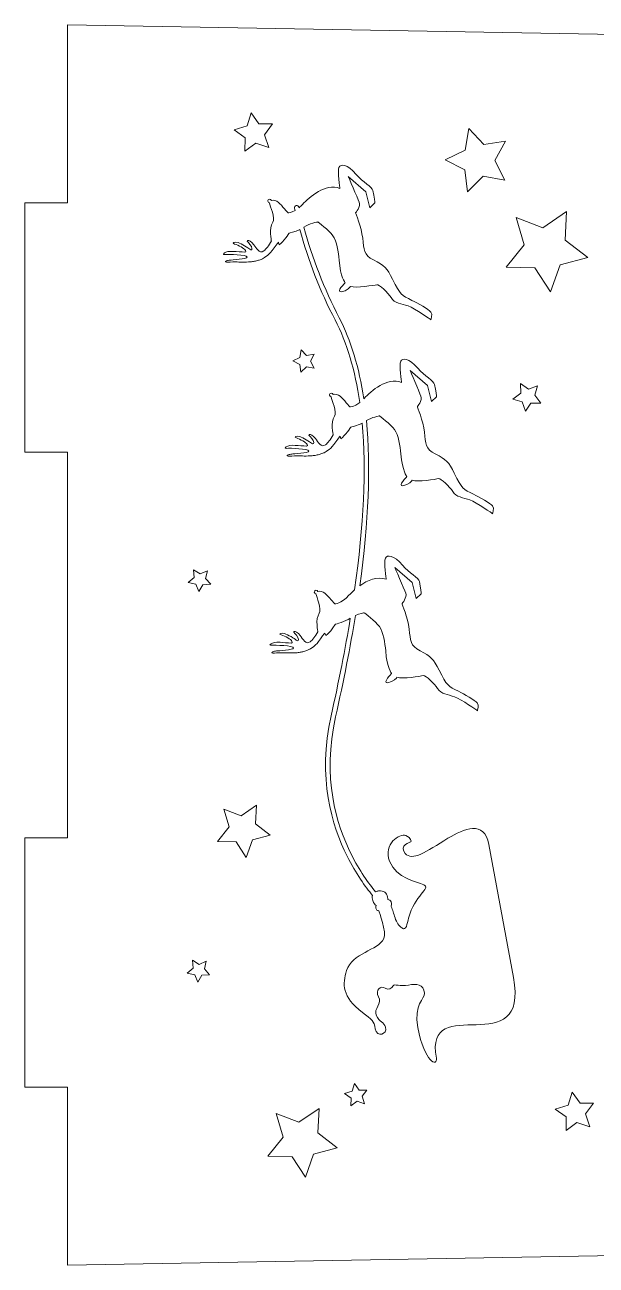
# Model space of a CAD drawing. Header units: centimetres. Extents: x -35.4 to 35.4, y -35.4 to 35.4.
# Drawn here: x 6.44 to 14.47, y -35.18 to -17.76 of the extents above; entities that cross this region are included whole.
import ezdxf

# ---------------------------------------------------------------- set-up
doc = ezdxf.new("R2010")
doc.units = ezdxf.units.CM
doc.header["$MEASUREMENT"] = 0
doc.layers.add('layer 1', color=7, linetype='Continuous')

msp = doc.modelspace()

# ---------------------------------------------------------------- linework, layer by layer
at = {"layer": 'layer 1', "color": 250, "lineweight": 9}
for points, knots in [([(25.92077, -32.67998), (25.92077, -32.67998), (26.52077, -32.67998), (26.52077, -32.67998), (26.52077, -32.67998), (26.52077, -32.67998), (26.52077, -33.27998), (26.52077, -33.27998), (26.52077, -33.27998), (26.52077, -33.27998), (26.82077, -33.27998), (26.82077, -33.27998), (26.82077, -33.27998), (26.90033, -33.27998), (26.97664, -33.24837), (27.0329, -33.19211), (27.0329, -33.19211), (27.08916, -33.13585), (27.12077, -33.05954), (27.12077, -32.97998), (27.12077, -32.97998), (27.12077, -32.97998), (27.12077, -28.87998), (27.12077, -28.87998), (27.12077, -28.87998), (27.12077, -28.71429), (26.98645, -28.57998), (26.82077, -28.57998), (26.82077, -28.57998), (26.82077, -28.57998), (26.52077, -28.57998), (26.52077, -28.57998), (26.52077, -28.57998), (26.52077, -28.57998), (26.52077, -29.17998), (26.52077, -29.17998), (26.52077, -29.17998), (26.52077, -29.17998), (25.92077, -29.17998), (25.92077, -29.17998), (25.92077, -29.17998), (25.92077, -29.17998), (25.92077, -23.76356), (25.92077, -23.76356), (25.92077, -23.76356), (25.92077, -23.76356), (26.59077, -23.76356), (26.59077, -23.76356), (26.59077, -23.76356), (26.59077, -23.76356), (26.59077, -24.36356), (26.59077, -24.36356), (26.59077, -24.36356), (26.59077, -24.36356), (26.82077, -24.36356), (26.82077, -24.36356), (26.82077, -24.36356), (26.90033, -24.36356), (26.97664, -24.33196), (27.0329, -24.2757), (27.0329, -24.2757), (27.08916, -24.21944), (27.12077, -24.14313), (27.12077, -24.06356), (27.12077, -24.06356), (27.12077, -24.06356), (27.12077, -19.96356), (27.12077, -19.96356), (27.12077, -19.96356), (27.12077, -19.79788), (26.98645, -19.66357), (26.82077, -19.66356), (26.82077, -19.66356), (26.82077, -19.66356), (26.59077, -19.66356), (26.59077, -19.66356), (26.59077, -19.66356), (26.59077, -19.66356), (26.59077, -20.26356), (26.59077, -20.26356), (26.59077, -20.26356), (26.59077, -20.26356), (25.92077, -20.26356), (25.92077, -20.26356), (25.92077, -20.26356), (25.92077, -20.26356), (25.92077, -18.09529), (25.92077, -18.09529), (25.92077, -18.09529), (25.92077, -18.09529), (7.04419, -17.76356), (7.04419, -17.76356), (7.04419, -17.76356), (7.04419, -17.76356), (7.04419, -20.26356), (7.04419, -20.26356), (7.04419, -20.26356), (7.04419, -20.26356), (6.44419, -20.26356), (6.44419, -20.26356), (6.44419, -20.26356), (6.44419, -20.26356), (6.44419, -23.76356), (6.44419, -23.76356), (6.44419, -23.76356), (6.44419, -23.76356), (7.04419, -23.76356), (7.04419, -23.76356), (7.04419, -23.76356), (7.04419, -23.76356), (7.04419, -29.17998), (7.04419, -29.17998), (7.04419, -29.17998), (7.04419, -29.17998), (6.44419, -29.17998), (6.44419, -29.17998), (6.44419, -29.17998), (6.44419, -29.17998), (6.44419, -32.67998), (6.44419, -32.67998), (6.44419, -32.67998), (6.44419, -32.67998), (7.04419, -32.67998), (7.04419, -32.67998), (7.04419, -32.67998), (7.04419, -32.67998), (7.04419, -35.17998), (7.04419, -35.17998), (7.04419, -35.17998), (7.04419, -35.17998), (25.92077, -34.84825), (25.92077, -34.84825), (25.92077, -34.84825), (25.92077, -34.84825), (25.92077, -32.67998), (25.92077, -32.67998)], [0, 0, 0, 0, 0.02857143, 0.02857143, 0.02857143, 0.02857143, 0.05714286, 0.05714286, 0.05714286, 0.05714286, 0.08571429, 0.08571429, 0.08571429, 0.08571429, 0.11428571, 0.11428571, 0.11428571, 0.11428571, 0.14285714, 0.14285714, 0.14285714, 0.14285714, 0.17142857, 0.17142857, 0.17142857, 0.17142857, 0.2, 0.2, 0.2, 0.2, 0.22857143, 0.22857143, 0.22857143, 0.22857143, 0.25714286, 0.25714286, 0.25714286, 0.25714286, 0.28571429, 0.28571429, 0.28571429, 0.28571429, 0.31428571, 0.31428571, 0.31428571, 0.31428571, 0.34285714, 0.34285714, 0.34285714, 0.34285714, 0.37142857, 0.37142857, 0.37142857, 0.37142857, 0.4, 0.4, 0.4, 0.4, 0.42857143, 0.42857143, 0.42857143, 0.42857143, 0.45714286, 0.45714286, 0.45714286, 0.45714286, 0.48571429, 0.48571429, 0.48571429, 0.48571429, 0.51428571, 0.51428571, 0.51428571, 0.51428571, 0.54285714, 0.54285714, 0.54285714, 0.54285714, 0.57142857, 0.57142857, 0.57142857, 0.57142857, 0.6, 0.6, 0.6, 0.6, 0.62857143, 0.62857143, 0.62857143, 0.62857143, 0.65714286, 0.65714286, 0.65714286, 0.65714286, 0.68571429, 0.68571429, 0.68571429, 0.68571429, 0.71428571, 0.71428571, 0.71428571, 0.71428571, 0.74285714, 0.74285714, 0.74285714, 0.74285714, 0.77142857, 0.77142857, 0.77142857, 0.77142857, 0.8, 0.8, 0.8, 0.8, 0.82857143, 0.82857143, 0.82857143, 0.82857143, 0.85714286, 0.85714286, 0.85714286, 0.85714286, 0.88571429, 0.88571429, 0.88571429, 0.88571429, 0.91428571, 0.91428571, 0.91428571, 0.91428571, 0.94285714, 0.94285714, 0.94285714, 0.94285714, 1, 1, 1, 1]), ([(9.92431, -19.15372), (9.92431, -19.15372), (9.80975, -19.30642), (9.80975, -19.30642), (9.80975, -19.30642), (9.80975, -19.30642), (9.87059, -19.48734), (9.87059, -19.48734), (9.87059, -19.48734), (9.87059, -19.48734), (9.69, -19.42556), (9.69, -19.42556), (9.69, -19.42556), (9.69, -19.42556), (9.53667, -19.53932), (9.53667, -19.53932), (9.53667, -19.53932), (9.53667, -19.53932), (9.53963, -19.34847), (9.53963, -19.34847), (9.53963, -19.34847), (9.53963, -19.34847), (9.38405, -19.23781), (9.38405, -19.23781), (9.38405, -19.23781), (9.38405, -19.23781), (9.56648, -19.18165), (9.56648, -19.18165), (9.56648, -19.18165), (9.56648, -19.18165), (9.62364, -18.99953), (9.62364, -18.99953), (9.62364, -18.99953), (9.62364, -18.99953), (9.73343, -19.15565), (9.73343, -19.15565), (9.73343, -19.15565), (9.73343, -19.15565), (9.92431, -19.15372), (9.92431, -19.15372)], [0, 0, 0, 0, 0.09090909, 0.09090909, 0.09090909, 0.09090909, 0.18181818, 0.18181818, 0.18181818, 0.18181818, 0.27272727, 0.27272727, 0.27272727, 0.27272727, 0.36363636, 0.36363636, 0.36363636, 0.36363636, 0.45454545, 0.45454545, 0.45454545, 0.45454545, 0.54545455, 0.54545455, 0.54545455, 0.54545455, 0.63636364, 0.63636364, 0.63636364, 0.63636364, 0.72727273, 0.72727273, 0.72727273, 0.72727273, 0.81818182, 0.81818182, 0.81818182, 0.81818182, 1, 1, 1, 1]), ([(13.19684, -19.3981), (13.19684, -19.3981), (13.04822, -19.66961), (13.04822, -19.66961), (13.04822, -19.66961), (13.04822, -19.66961), (13.18764, -19.94593), (13.18764, -19.94593), (13.18764, -19.94593), (13.18764, -19.94593), (12.88354, -19.88851), (12.88354, -19.88851), (12.88354, -19.88851), (12.88354, -19.88851), (12.66378, -20.10649), (12.66378, -20.10649), (12.66378, -20.10649), (12.66378, -20.10649), (12.62443, -19.79951), (12.62443, -19.79951), (12.62443, -19.79951), (12.62443, -19.79951), (12.3492, -19.65791), (12.3492, -19.65791), (12.3492, -19.65791), (12.3492, -19.65791), (12.629, -19.52559), (12.629, -19.52559), (12.629, -19.52559), (12.629, -19.52559), (12.67864, -19.22009), (12.67864, -19.22009), (12.67864, -19.22009), (12.67864, -19.22009), (12.89095, -19.44531), (12.89095, -19.44531), (12.89095, -19.44531), (12.89095, -19.44531), (13.19684, -19.3981), (13.19684, -19.3981)], [0, 0, 0, 0, 0.09090909, 0.09090909, 0.09090909, 0.09090909, 0.18181818, 0.18181818, 0.18181818, 0.18181818, 0.27272727, 0.27272727, 0.27272727, 0.27272727, 0.36363636, 0.36363636, 0.36363636, 0.36363636, 0.45454545, 0.45454545, 0.45454545, 0.45454545, 0.54545455, 0.54545455, 0.54545455, 0.54545455, 0.63636364, 0.63636364, 0.63636364, 0.63636364, 0.72727273, 0.72727273, 0.72727273, 0.72727273, 0.81818182, 0.81818182, 0.81818182, 0.81818182, 1, 1, 1, 1]), ([(10.2584, -23.56461), (10.2125, -23.54936), (10.25832, -23.53037), (10.30637, -23.54513), (10.30637, -23.54513), (10.35446, -23.55976), (10.44724, -23.61732), (10.47016, -23.63867), (10.47016, -23.63867), (10.49316, -23.65997), (10.51366, -23.64546), (10.49355, -23.60153), (10.49355, -23.60153), (10.47354, -23.55763), (10.41837, -23.52145), (10.43828, -23.51582), (10.43828, -23.51582), (10.4585, -23.50985), (10.49052, -23.52865), (10.52744, -23.57431), (10.52744, -23.57431), (10.56396, -23.61937), (10.60307, -23.70882), (10.66765, -23.66067), (10.66765, -23.66067), (10.70058, -23.63498), (10.73488, -23.59023), (10.77501, -23.52082), (10.77501, -23.52082), (10.77501, -23.52082), (10.73475, -23.34487), (10.79467, -23.2588), (10.79467, -23.2588), (10.83159, -23.20584), (10.75481, -23.03129), (10.7483, -22.98717), (10.7483, -22.98717), (10.7483, -22.98717), (10.7483, -22.98641), (10.7483, -22.98641), (10.7483, -22.98641), (10.73617, -22.98579), (10.72585, -22.97687), (10.72434, -22.96443), (10.72434, -22.96443), (10.7227, -22.95031), (10.73273, -22.93754), (10.74681, -22.9358), (10.74681, -22.9358), (10.75948, -22.93433), (10.77053, -22.94241), (10.77405, -22.9542), (10.77405, -22.9542), (10.8021, -22.94587), (10.84661, -22.95365), (10.8744, -22.98), (10.8744, -22.98), (10.91915, -23.0223), (11.01056, -23.12865), (11.01056, -23.12865), (11.01056, -23.12865), (11.01056, -23.12865), (11.0678, -23.12871), (11.14831, -23.06671), (11.14831, -23.06671), (11.08385, -22.61448), (10.96861, -22.22911), (10.80265, -21.90805), (10.80265, -21.90805), (10.59143, -21.49952), (10.42489, -21.07352), (10.30586, -20.63801), (10.30586, -20.63801), (10.2389, -20.66863), (10.15625, -20.69022), (10.15625, -20.69022), (10.15625, -20.69022), (10.15625, -20.69022), (10.07844, -20.80995), (10.01785, -20.85182), (10.01785, -20.85182), (10.01785, -20.85182), (10.00608, -20.81591), (10.00608, -20.81591), (10.00608, -20.81591), (10.00608, -20.81591), (9.95153, -20.88442), (9.91633, -20.93421), (9.91633, -20.93421), (9.86364, -21.00861), (9.78839, -21.04592), (9.77312, -21.05206), (9.77312, -21.05206), (9.75829, -21.05947), (9.74177, -21.06444), (9.72477, -21.07019), (9.72477, -21.07019), (9.7076, -21.0752), (9.68955, -21.07958), (9.67111, -21.08308), (9.67111, -21.08308), (9.65263, -21.08629), (9.63375, -21.08944), (9.61474, -21.09106), (9.61474, -21.09106), (9.53871, -21.09802), (9.46279, -21.0939), (9.40613, -21.09343), (9.40613, -21.09343), (9.34938, -21.09212), (9.29051, -21.09785), (9.29051, -21.09785), (9.29051, -21.09785), (9.27223, -21.10115), (9.24408, -21.08987), (9.27729, -21.07803), (9.27729, -21.07803), (9.29301, -21.07248), (9.30721, -21.06925), (9.32743, -21.06734), (9.32743, -21.06734), (9.34462, -21.06569), (9.56896, -21.05404), (9.56542, -21.02437), (9.56542, -21.02437), (9.56568, -20.9913), (9.3015, -20.98352), (9.25578, -20.9877), (9.25578, -20.9877), (9.2043, -20.99255), (9.25126, -20.93543), (9.37642, -20.94546), (9.37642, -20.94546), (9.42618, -20.94947), (9.48238, -20.95295), (9.53603, -20.95571), (9.53603, -20.95571), (9.54735, -20.9543), (9.55187, -20.94853), (9.5435, -20.93185), (9.5435, -20.93185), (9.52879, -20.9021), (9.44908, -20.86062), (9.3916, -20.84138), (9.3916, -20.84138), (9.3457, -20.82606), (9.3915, -20.80707), (9.43955, -20.82184), (9.43955, -20.82184), (9.48768, -20.83653), (9.58046, -20.89404), (9.60338, -20.91538), (9.60338, -20.91538), (9.62634, -20.93668), (9.64686, -20.92224), (9.62675, -20.8783), (9.62675, -20.8783), (9.60669, -20.8343), (9.55159, -20.79825), (9.57152, -20.79254), (9.57152, -20.79254), (9.59171, -20.78658), (9.6237, -20.80545), (9.66062, -20.85106), (9.66062, -20.85106), (9.69718, -20.89618), (9.73629, -20.98555), (9.80081, -20.93736), (9.80081, -20.93736), (9.83378, -20.91176), (9.86808, -20.86702), (9.90825, -20.79757), (9.90825, -20.79757), (9.90825, -20.79757), (9.86789, -20.6216), (9.92789, -20.53553), (9.92789, -20.53553), (9.96479, -20.48253), (9.88803, -20.30806), (9.88148, -20.2639), (9.88148, -20.2639), (9.88144, -20.26359), (9.88154, -20.26347), (9.88152, -20.26326), (9.88152, -20.26326), (9.86935, -20.26249), (9.85903, -20.25358), (9.85752, -20.24106), (9.85752, -20.24106), (9.85586, -20.22702), (9.86595, -20.21427), (9.88003, -20.21258), (9.88003, -20.21258), (9.89271, -20.21106), (9.90374, -20.21921), (9.90726, -20.23095), (9.90726, -20.23095), (9.9353, -20.22254), (9.97979, -20.23034), (10.00762, -20.25669), (10.00762, -20.25669), (10.05235, -20.29908), (10.14372, -20.40534), (10.14372, -20.40534), (10.14372, -20.40534), (10.14372, -20.40534), (10.18172, -20.40538), (10.23935, -20.3719), (10.23935, -20.3719), (10.23689, -20.36108), (10.23446, -20.35028), (10.23206, -20.33951), (10.23206, -20.33951), (10.22818, -20.32228), (10.23917, -20.30493), (10.25654, -20.30116), (10.25654, -20.30116), (10.27389, -20.29731), (10.29108, -20.30824), (10.29493, -20.32556), (10.29493, -20.32556), (10.29536, -20.32756), (10.29581, -20.32955), (10.29626, -20.33155), (10.29626, -20.33155), (10.31165, -20.31864), (10.32777, -20.30349), (10.34441, -20.28571), (10.34441, -20.28571), (10.4409, -20.18237), (10.66682, -19.98434), (10.86836, -20.06039), (10.86836, -20.06039), (10.86836, -20.06039), (10.83335, -19.81572), (10.85678, -19.76481), (10.85678, -19.76481), (10.88017, -19.71379), (10.97162, -19.71572), (11.09766, -19.86353), (11.09766, -19.86353), (11.1922, -19.97427), (11.32245, -20.03939), (11.33401, -20.0912), (11.33401, -20.0912), (11.3535, -20.17826), (11.36064, -20.26359), (11.36064, -20.26359), (11.36064, -20.26359), (11.36064, -20.26359), (11.28965, -20.33122), (11.28965, -20.33122), (11.28965, -20.33122), (11.28965, -20.33122), (11.23345, -20.10663), (11.23345, -20.10663), (11.23345, -20.10663), (11.23345, -20.10663), (10.98783, -19.89269), (10.98783, -19.89269), (10.98783, -19.89269), (10.98783, -19.89269), (11.11667, -20.19299), (11.14116, -20.25399), (11.14116, -20.25399), (11.16572, -20.31508), (11.09058, -20.40254), (11.09058, -20.40254), (11.09058, -20.40254), (11.09058, -20.40254), (11.17055, -20.59838), (11.18983, -20.759), (11.18983, -20.759), (11.209, -20.91937), (11.20434, -20.99611), (11.34265, -21.06562), (11.34265, -21.06562), (11.49605, -21.1424), (11.53214, -21.17995), (11.60999, -21.33624), (11.60999, -21.33624), (11.71857, -21.55413), (11.73475, -21.56283), (11.88115, -21.63233), (11.88115, -21.63233), (11.95854, -21.66896), (12.11839, -21.76407), (12.14679, -21.79614), (12.14679, -21.79614), (12.17511, -21.8282), (12.1479, -21.90564), (12.1479, -21.90564), (12.1479, -21.90564), (12.1479, -21.90564), (11.9246, -21.74528), (11.82903, -21.71093), (11.82903, -21.71093), (11.73338, -21.67663), (11.63866, -21.67495), (11.58819, -21.59418), (11.58819, -21.59418), (11.54634, -21.52722), (11.42131, -21.40518), (11.38791, -21.41285), (11.38791, -21.41285), (11.35454, -21.42047), (11.09516, -21.46415), (11.01857, -21.43608), (11.01857, -21.43608), (11.01857, -21.43608), (10.97091, -21.50396), (10.88856, -21.51224), (10.88856, -21.51224), (10.80623, -21.52051), (10.94338, -21.38392), (10.94338, -21.38392), (10.94338, -21.38392), (10.94338, -21.38392), (10.87739, -21.30646), (10.8601, -21.06605), (10.8601, -21.06605), (10.85209, -20.95686), (10.82385, -20.80054), (10.77138, -20.72492), (10.77138, -20.72492), (10.71892, -20.64917), (10.55866, -20.53136), (10.55866, -20.53136), (10.55866, -20.53136), (10.55866, -20.53136), (10.4402, -20.55364), (10.36369, -20.60529), (10.36369, -20.60529), (10.48182, -21.04191), (10.64815, -21.46905), (10.85983, -21.8785), (10.85983, -21.8785), (11.02366, -22.19545), (11.13889, -22.57361), (11.20544, -23.01508), (11.20544, -23.01508), (11.20738, -23.01311), (11.20929, -23.01105), (11.21123, -23.009), (11.21123, -23.009), (11.3077, -22.90562), (11.53362, -22.70759), (11.73514, -22.78369), (11.73514, -22.78369), (11.73514, -22.78369), (11.70013, -22.53891), (11.7236, -22.48802), (11.7236, -22.48802), (11.74695, -22.437), (11.83846, -22.439), (11.96446, -22.58671), (11.96446, -22.58671), (12.059, -22.69754), (12.18925, -22.76264), (12.20084, -22.81445), (12.20084, -22.81445), (12.22026, -22.9015), (12.22746, -22.98682), (12.22746, -22.98682), (12.22746, -22.98682), (12.22746, -22.98682), (12.15647, -23.05447), (12.15647, -23.05447), (12.15647, -23.05447), (12.15647, -23.05447), (12.10026, -22.82994), (12.10026, -22.82994), (12.10026, -22.82994), (12.10026, -22.82994), (11.85463, -22.61601), (11.85463, -22.61601), (11.85463, -22.61601), (11.85463, -22.61601), (11.98341, -22.91624), (12.00799, -22.9773), (12.00799, -22.9773), (12.03252, -23.03834), (11.95742, -23.12581), (11.95742, -23.12581), (11.95742, -23.12581), (11.95742, -23.12581), (12.03731, -23.3216), (12.05663, -23.48214), (12.05663, -23.48214), (12.0758, -23.64258), (12.07112, -23.71942), (12.20947, -23.78893), (12.20947, -23.78893), (12.36283, -23.86563), (12.39892, -23.90326), (12.47679, -24.05946), (12.47679, -24.05946), (12.58533, -24.27746), (12.60155, -24.28618), (12.74791, -24.35553), (12.74791, -24.35553), (12.82531, -24.39226), (12.98519, -24.48722), (13.01359, -24.5193), (13.01359, -24.5193), (13.04191, -24.55151), (13.01464, -24.62889), (13.01464, -24.62889), (13.01464, -24.62889), (13.01464, -24.62889), (12.79138, -24.46843), (12.69583, -24.43415), (12.69583, -24.43415), (12.60016, -24.39996), (12.50544, -24.3982), (12.45501, -24.31747), (12.45501, -24.31747), (12.41315, -24.25049), (12.28809, -24.12843), (12.25468, -24.1361), (12.25468, -24.1361), (12.22138, -24.14375), (11.96198, -24.18748), (11.88541, -24.15947), (11.88541, -24.15947), (11.88541, -24.15947), (11.83775, -24.22718), (11.75536, -24.23543), (11.75536, -24.23543), (11.67308, -24.24376), (11.81016, -24.10712), (11.81016, -24.10712), (11.81016, -24.10712), (11.81016, -24.10712), (11.74421, -24.02975), (11.7269, -23.7892), (11.7269, -23.7892), (11.71889, -23.68009), (11.69067, -23.5238), (11.63815, -23.44821), (11.63815, -23.44821), (11.58578, -23.37239), (11.42545, -23.25467), (11.42545, -23.25467), (11.42545, -23.25467), (11.42545, -23.25467), (11.31899, -23.2747), (11.24277, -23.32076), (11.24277, -23.32076), (11.30455, -23.96932), (11.27367, -24.73986), (11.15007, -25.63901), (11.15007, -25.63901), (11.25783, -25.56176), (11.39424, -25.50115), (11.52099, -25.54899), (11.52099, -25.54899), (11.52099, -25.54899), (11.48602, -25.30431), (11.50943, -25.25334), (11.50943, -25.25334), (11.53284, -25.20238), (11.62425, -25.20434), (11.75031, -25.35213), (11.75031, -25.35213), (11.84485, -25.46286), (11.9751, -25.52802), (11.9867, -25.57979), (11.9867, -25.57979), (12.00616, -25.66678), (12.01329, -25.75216), (12.01329, -25.75216), (12.01329, -25.75216), (12.01329, -25.75216), (11.94232, -25.81983), (11.94232, -25.81983), (11.94232, -25.81983), (11.94232, -25.81983), (11.88608, -25.59524), (11.88608, -25.59524), (11.88608, -25.59524), (11.88608, -25.59524), (11.64054, -25.38132), (11.64054, -25.38132), (11.64054, -25.38132), (11.64054, -25.38132), (11.7693, -25.68152), (11.79385, -25.74256), (11.79385, -25.74256), (11.81839, -25.80375), (11.74323, -25.89117), (11.74323, -25.89117), (11.74323, -25.89117), (11.74323, -25.89117), (11.8232, -26.08703), (11.84248, -26.2476), (11.84248, -26.2476), (11.86165, -26.40798), (11.85698, -26.48476), (11.99532, -26.55429), (11.99532, -26.55429), (12.14869, -26.63105), (12.18477, -26.66858), (12.26264, -26.82486), (12.26264, -26.82486), (12.37118, -27.0428), (12.38736, -27.05146), (12.53376, -27.12087), (12.53376, -27.12087), (12.61117, -27.15758), (12.77104, -27.25264), (12.79942, -27.28473), (12.79942, -27.28473), (12.8278, -27.31681), (12.80054, -27.39431), (12.80054, -27.39431), (12.80054, -27.39431), (12.80054, -27.39431), (12.57728, -27.23391), (12.48162, -27.19947), (12.48162, -27.19947), (12.38601, -27.16522), (12.2913, -27.16358), (12.24086, -27.08277), (12.24086, -27.08277), (12.19897, -27.01581), (12.07392, -26.89385), (12.04054, -26.90144), (12.04054, -26.90144), (12.00723, -26.90909), (11.74781, -26.9528), (11.67123, -26.92473), (11.67123, -26.92473), (11.67123, -26.92473), (11.62359, -26.99252), (11.54123, -27.00081), (11.54123, -27.00081), (11.45892, -27.0091), (11.59607, -26.87253), (11.59607, -26.87253), (11.59607, -26.87253), (11.59607, -26.87253), (11.53003, -26.79511), (11.51276, -26.55474), (11.51276, -26.55474), (11.50476, -26.44549), (11.47654, -26.28919), (11.42403, -26.21355), (11.42403, -26.21355), (11.37158, -26.13773), (11.21131, -26.01999), (11.21131, -26.01999), (11.21131, -26.01999), (11.21131, -26.01999), (11.15019, -26.03147), (11.08741, -26.05707), (11.08741, -26.05707), (11.0155, -26.50197), (10.92269, -26.97599), (10.80906, -27.47989), (10.80906, -27.47989), (10.61774, -28.32821), (10.82216, -28.99614), (11.02741, -29.40712), (11.02741, -29.40712), (11.14411, -29.64083), (11.27389, -29.81981), (11.37122, -29.93749), (11.37122, -29.93749), (11.38433, -29.93017), (11.39913, -29.92573), (11.41431, -29.9245), (11.41431, -29.9245), (11.48876, -29.91834), (11.52652, -29.95245), (11.53838, -30.01051), (11.53838, -30.01051), (11.54113, -30.02395), (11.5424, -30.0357), (11.54264, -30.04628), (11.54264, -30.04628), (11.56231, -30.04626), (11.57753, -30.05303), (11.5895, -30.07921), (11.5895, -30.07921), (11.60565, -30.11449), (11.5834, -30.13206), (11.58942, -30.14221), (11.58942, -30.14221), (11.61117, -30.19288), (11.62454, -30.24193), (11.64402, -30.30247), (11.64402, -30.30247), (11.66595, -30.37077), (11.70056, -30.41587), (11.73969, -30.44471), (11.73969, -30.44471), (11.80482, -30.49282), (11.81258, -30.38688), (11.83427, -30.30553), (11.83427, -30.30553), (11.91837, -29.99027), (12.15346, -29.8876), (12.04856, -29.83728), (12.04856, -29.83728), (11.94463, -29.78746), (11.66712, -29.7551), (11.56847, -29.50811), (11.56847, -29.50811), (11.46979, -29.26119), (11.71222, -29.11573), (11.79637, -29.14788), (11.79637, -29.14788), (11.88062, -29.18009), (11.86783, -29.23406), (11.86783, -29.23406), (11.86783, -29.23406), (11.86783, -29.23406), (11.68853, -29.28687), (11.78743, -29.39877), (11.78743, -29.39877), (11.88621, -29.51058), (12.07578, -29.37918), (12.38765, -29.18613), (12.38765, -29.18613), (12.61205, -29.04737), (12.89695, -28.93129), (12.96024, -29.27112), (12.96024, -29.27112), (12.96024, -29.27112), (13.30778, -31.13812), (13.30778, -31.13812), (13.30778, -31.13812), (13.53437, -32.35463), (12.0467, -31.31654), (12.22453, -32.2712), (12.22453, -32.2712), (12.24878, -32.40136), (12.05636, -32.33527), (11.96499, -31.84481), (11.96499, -31.84481), (11.90346, -31.5143), (12.06209, -31.44463), (12.05687, -31.36077), (12.05687, -31.36077), (12.04865, -31.22861), (11.94449, -31.2262), (11.83372, -31.24684), (11.83372, -31.24684), (11.71507, -31.26897), (11.63329, -31.2255), (11.61889, -31.2582), (11.61889, -31.2582), (11.60327, -31.29377), (11.54839, -31.32072), (11.5064, -31.29145), (11.5064, -31.29145), (11.43852, -31.24406), (11.36045, -31.3189), (11.41392, -31.4108), (11.41392, -31.4108), (11.46752, -31.50286), (11.33872, -31.58122), (11.38108, -31.67102), (11.38108, -31.67102), (11.42849, -31.77166), (11.48917, -31.76032), (11.51237, -31.83994), (11.51237, -31.83994), (11.53871, -31.93848), (11.38791, -31.98839), (11.36403, -31.86006), (11.36403, -31.86006), (11.35423, -31.7491), (11.3192, -31.73243), (11.18604, -31.63066), (11.18604, -31.63066), (10.89257, -31.40624), (10.90741, -31.23479), (10.9638, -31.04231), (10.9638, -31.04231), (11.0342, -30.80225), (11.40821, -30.75612), (11.48817, -30.59475), (11.48817, -30.59475), (11.53175, -30.5069), (11.41617, -30.20665), (11.41573, -30.20626), (11.41573, -30.20626), (11.40412, -30.19575), (11.39598, -30.20825), (11.37942, -30.17788), (11.37942, -30.17788), (11.37109, -30.1626), (11.37287, -30.14469), (11.38042, -30.1303), (11.38042, -30.1303), (11.36203, -30.11968), (11.3467, -30.09858), (11.33246, -30.06071), (11.33246, -30.06071), (11.32196, -30.03271), (11.32182, -30.00807), (11.32861, -29.98771), (11.32861, -29.98771), (11.22836, -29.86777), (11.09287, -29.68235), (10.9698, -29.43591), (10.9698, -29.43591), (10.7599, -29.01558), (10.55074, -28.33255), (10.74623, -27.46573), (10.74623, -27.46573), (10.85563, -26.98074), (10.94563, -26.5237), (11.01631, -26.09392), (11.01631, -26.09392), (11.0146, -26.09503), (11.01298, -26.09617), (11.01138, -26.09734), (11.01138, -26.09734), (10.94774, -26.14256), (10.80892, -26.17885), (10.80892, -26.17885), (10.80892, -26.17885), (10.80892, -26.17885), (10.73109, -26.29854), (10.67052, -26.34049), (10.67052, -26.34049), (10.67052, -26.34049), (10.65873, -26.30453), (10.65873, -26.30453), (10.65873, -26.30453), (10.65873, -26.30453), (10.60418, -26.37305), (10.569, -26.42277), (10.569, -26.42277), (10.51628, -26.49722), (10.44104, -26.53448), (10.42579, -26.54067), (10.42579, -26.54067), (10.41098, -26.54811), (10.39442, -26.55309), (10.3774, -26.55875), (10.3774, -26.55875), (10.36023, -26.56375), (10.3422, -26.56827), (10.32374, -26.57165), (10.32374, -26.57165), (10.30528, -26.57496), (10.2864, -26.57801), (10.2674, -26.57965), (10.2674, -26.57965), (10.19138, -26.58661), (10.11544, -26.58249), (10.05882, -26.58208), (10.05882, -26.58208), (10.00207, -26.58071), (9.9432, -26.58644), (9.9432, -26.58644), (9.9432, -26.58644), (9.92488, -26.5898), (9.89671, -26.5785), (9.92996, -26.56665), (9.92996, -26.56665), (9.94569, -26.56111), (9.95986, -26.55788), (9.98014, -26.55597), (9.98014, -26.55597), (9.99732, -26.55438), (10.22159, -26.54263), (10.21809, -26.51298), (10.21809, -26.51298), (10.21831, -26.47991), (9.95417, -26.47217), (9.90845, -26.47631), (9.90845, -26.47631), (9.85694, -26.48112), (9.90391, -26.42404), (10.0291, -26.43403), (10.0291, -26.43403), (10.07887, -26.43804), (10.13505, -26.4415), (10.18872, -26.4443), (10.18872, -26.4443), (10.20002, -26.44291), (10.20454, -26.43722), (10.19619, -26.42046), (10.19619, -26.42046), (10.18146, -26.39071), (10.10177, -26.34923), (10.04427, -26.32999), (10.04427, -26.32999), (9.99837, -26.31468), (10.04417, -26.29567), (10.09222, -26.31049), (10.09222, -26.31049), (10.14033, -26.32512), (10.23311, -26.38264), (10.25605, -26.40405), (10.25605, -26.40405), (10.27901, -26.42525), (10.29953, -26.41093), (10.27942, -26.36689), (10.27942, -26.36689), (10.25936, -26.32293), (10.20425, -26.28687), (10.22419, -26.28117), (10.22419, -26.28117), (10.24438, -26.27525), (10.27639, -26.29404), (10.3133, -26.33967), (10.3133, -26.33967), (10.34983, -26.38477), (10.38896, -26.47412), (10.45352, -26.42595), (10.45352, -26.42595), (10.48643, -26.40037), (10.52072, -26.35563), (10.56089, -26.2862), (10.56089, -26.2862), (10.56089, -26.2862), (10.52054, -26.11017), (10.58054, -26.02414), (10.58054, -26.02414), (10.61744, -25.97114), (10.54072, -25.79667), (10.53413, -25.75257), (10.53413, -25.75257), (10.53411, -25.75228), (10.53419, -25.75206), (10.53417, -25.75193), (10.53417, -25.75193), (10.52203, -25.75103), (10.51166, -25.74215), (10.51019, -25.72971), (10.51019, -25.72971), (10.50853, -25.71567), (10.51858, -25.70282), (10.53264, -25.70118), (10.53264, -25.70118), (10.54536, -25.69963), (10.55639, -25.70779), (10.55989, -25.71948), (10.55989, -25.71948), (10.58795, -25.71115), (10.63242, -25.71897), (10.66027, -25.74532), (10.66027, -25.74532), (10.70502, -25.7876), (10.79637, -25.89399), (10.79637, -25.89399), (10.79637, -25.89399), (10.79637, -25.89399), (10.88516, -25.89403), (10.99708, -25.7743), (10.99708, -25.7743), (11.01812, -25.75175), (11.04535, -25.7247), (11.07715, -25.69697), (11.07715, -25.69697), (11.20603, -24.78766), (11.24092, -24.00994), (11.18189, -23.35698), (11.18189, -23.35698), (11.11356, -23.38991), (11.02309, -23.41353), (11.02309, -23.41353), (11.02309, -23.41353), (11.02309, -23.41353), (10.94526, -23.53316), (10.88465, -23.57511), (10.88465, -23.57511), (10.88465, -23.57511), (10.87288, -23.53921), (10.87288, -23.53921), (10.87288, -23.53921), (10.87288, -23.53921), (10.81833, -23.60767), (10.78313, -23.65743), (10.78313, -23.65743), (10.73044, -23.73188), (10.65521, -23.76918), (10.63991, -23.7753), (10.63991, -23.7753), (10.62509, -23.78271), (10.60855, -23.78775), (10.59157, -23.79339), (10.59157, -23.79339), (10.57438, -23.79849), (10.55635, -23.80281), (10.53789, -23.80631), (10.53789, -23.80631), (10.5194, -23.80964), (10.50057, -23.81275), (10.48154, -23.81435), (10.48154, -23.81435), (10.40553, -23.82129), (10.32961, -23.81717), (10.27297, -23.8167), (10.27297, -23.8167), (10.21622, -23.81541), (10.15739, -23.82104), (10.15735, -23.82106), (10.15735, -23.82106), (10.13904, -23.82454), (10.11086, -23.81306), (10.14411, -23.80133), (10.14411, -23.80133), (10.15983, -23.79573), (10.17403, -23.79253), (10.19425, -23.79067), (10.19425, -23.79067), (10.21144, -23.78899), (10.43576, -23.77729), (10.43226, -23.74764), (10.43226, -23.74764), (10.43246, -23.71453), (10.16832, -23.70677), (10.12258, -23.71103), (10.12258, -23.71103), (10.07108, -23.71584), (10.11804, -23.65864), (10.2432, -23.66869), (10.2432, -23.66869), (10.293, -23.67272), (10.34918, -23.67612), (10.40287, -23.67896), (10.40287, -23.67896), (10.41411, -23.67747), (10.41865, -23.67176), (10.41032, -23.65506), (10.41032, -23.65506), (10.39565, -23.62537), (10.3159, -23.58389), (10.2584, -23.56461)], [0, 0, 0, 0, 0.00425532, 0.00425532, 0.00425532, 0.00425532, 0.00851064, 0.00851064, 0.00851064, 0.00851064, 0.01276596, 0.01276596, 0.01276596, 0.01276596, 0.01702128, 0.01702128, 0.01702128, 0.01702128, 0.0212766, 0.0212766, 0.0212766, 0.0212766, 0.02553191, 0.02553191, 0.02553191, 0.02553191, 0.02978723, 0.02978723, 0.02978723, 0.02978723, 0.03404255, 0.03404255, 0.03404255, 0.03404255, 0.03829787, 0.03829787, 0.03829787, 0.03829787, 0.04255319, 0.04255319, 0.04255319, 0.04255319, 0.04680851, 0.04680851, 0.04680851, 0.04680851, 0.05106383, 0.05106383, 0.05106383, 0.05106383, 0.05531915, 0.05531915, 0.05531915, 0.05531915, 0.05957447, 0.05957447, 0.05957447, 0.05957447, 0.06382979, 0.06382979, 0.06382979, 0.06382979, 0.06808511, 0.06808511, 0.06808511, 0.06808511, 0.07234043, 0.07234043, 0.07234043, 0.07234043, 0.07659574, 0.07659574, 0.07659574, 0.07659574, 0.08085106, 0.08085106, 0.08085106, 0.08085106, 0.08510638, 0.08510638, 0.08510638, 0.08510638, 0.0893617, 0.0893617, 0.0893617, 0.0893617, 0.09361702, 0.09361702, 0.09361702, 0.09361702, 0.09787234, 0.09787234, 0.09787234, 0.09787234, 0.10212766, 0.10212766, 0.10212766, 0.10212766, 0.10638298, 0.10638298, 0.10638298, 0.10638298, 0.1106383, 0.1106383, 0.1106383, 0.1106383, 0.11489362, 0.11489362, 0.11489362, 0.11489362, 0.11914894, 0.11914894, 0.11914894, 0.11914894, 0.12340426, 0.12340426, 0.12340426, 0.12340426, 0.12765957, 0.12765957, 0.12765957, 0.12765957, 0.13191489, 0.13191489, 0.13191489, 0.13191489, 0.13617021, 0.13617021, 0.13617021, 0.13617021, 0.14042553, 0.14042553, 0.14042553, 0.14042553, 0.14468085, 0.14468085, 0.14468085, 0.14468085, 0.14893617, 0.14893617, 0.14893617, 0.14893617, 0.15319149, 0.15319149, 0.15319149, 0.15319149, 0.15744681, 0.15744681, 0.15744681, 0.15744681, 0.16170213, 0.16170213, 0.16170213, 0.16170213, 0.16595745, 0.16595745, 0.16595745, 0.16595745, 0.17021277, 0.17021277, 0.17021277, 0.17021277, 0.17446809, 0.17446809, 0.17446809, 0.17446809, 0.1787234, 0.1787234, 0.1787234, 0.1787234, 0.18297872, 0.18297872, 0.18297872, 0.18297872, 0.18723404, 0.18723404, 0.18723404, 0.18723404, 0.19148936, 0.19148936, 0.19148936, 0.19148936, 0.19574468, 0.19574468, 0.19574468, 0.19574468, 0.2, 0.2, 0.2, 0.2, 0.20425532, 0.20425532, 0.20425532, 0.20425532, 0.20851064, 0.20851064, 0.20851064, 0.20851064, 0.21276596, 0.21276596, 0.21276596, 0.21276596, 0.21702128, 0.21702128, 0.21702128, 0.21702128, 0.2212766, 0.2212766, 0.2212766, 0.2212766, 0.22553191, 0.22553191, 0.22553191, 0.22553191, 0.22978723, 0.22978723, 0.22978723, 0.22978723, 0.23404255, 0.23404255, 0.23404255, 0.23404255, 0.23829787, 0.23829787, 0.23829787, 0.23829787, 0.24255319, 0.24255319, 0.24255319, 0.24255319, 0.24680851, 0.24680851, 0.24680851, 0.24680851, 0.25106383, 0.25106383, 0.25106383, 0.25106383, 0.25531915, 0.25531915, 0.25531915, 0.25531915, 0.25957447, 0.25957447, 0.25957447, 0.25957447, 0.26382979, 0.26382979, 0.26382979, 0.26382979, 0.26808511, 0.26808511, 0.26808511, 0.26808511, 0.27234043, 0.27234043, 0.27234043, 0.27234043, 0.27659574, 0.27659574, 0.27659574, 0.27659574, 0.28085106, 0.28085106, 0.28085106, 0.28085106, 0.28510638, 0.28510638, 0.28510638, 0.28510638, 0.2893617, 0.2893617, 0.2893617, 0.2893617, 0.29361702, 0.29361702, 0.29361702, 0.29361702, 0.29787234, 0.29787234, 0.29787234, 0.29787234, 0.30212766, 0.30212766, 0.30212766, 0.30212766, 0.30638298, 0.30638298, 0.30638298, 0.30638298, 0.3106383, 0.3106383, 0.3106383, 0.3106383, 0.31489362, 0.31489362, 0.31489362, 0.31489362, 0.31914894, 0.31914894, 0.31914894, 0.31914894, 0.32340426, 0.32340426, 0.32340426, 0.32340426, 0.32765957, 0.32765957, 0.32765957, 0.32765957, 0.33191489, 0.33191489, 0.33191489, 0.33191489, 0.33617021, 0.33617021, 0.33617021, 0.33617021, 0.34042553, 0.34042553, 0.34042553, 0.34042553, 0.34468085, 0.34468085, 0.34468085, 0.34468085, 0.34893617, 0.34893617, 0.34893617, 0.34893617, 0.35319149, 0.35319149, 0.35319149, 0.35319149, 0.35744681, 0.35744681, 0.35744681, 0.35744681, 0.36170213, 0.36170213, 0.36170213, 0.36170213, 0.36595745, 0.36595745, 0.36595745, 0.36595745, 0.37021277, 0.37021277, 0.37021277, 0.37021277, 0.37446809, 0.37446809, 0.37446809, 0.37446809, 0.3787234, 0.3787234, 0.3787234, 0.3787234, 0.38297872, 0.38297872, 0.38297872, 0.38297872, 0.38723404, 0.38723404, 0.38723404, 0.38723404, 0.39148936, 0.39148936, 0.39148936, 0.39148936, 0.39574468, 0.39574468, 0.39574468, 0.39574468, 0.4, 0.4, 0.4, 0.4, 0.40425532, 0.40425532, 0.40425532, 0.40425532, 0.40851064, 0.40851064, 0.40851064, 0.40851064, 0.41276596, 0.41276596, 0.41276596, 0.41276596, 0.41702128, 0.41702128, 0.41702128, 0.41702128, 0.4212766, 0.4212766, 0.4212766, 0.4212766, 0.42553191, 0.42553191, 0.42553191, 0.42553191, 0.42978723, 0.42978723, 0.42978723, 0.42978723, 0.43404255, 0.43404255, 0.43404255, 0.43404255, 0.43829787, 0.43829787, 0.43829787, 0.43829787, 0.44255319, 0.44255319, 0.44255319, 0.44255319, 0.44680851, 0.44680851, 0.44680851, 0.44680851, 0.45106383, 0.45106383, 0.45106383, 0.45106383, 0.45531915, 0.45531915, 0.45531915, 0.45531915, 0.45957447, 0.45957447, 0.45957447, 0.45957447, 0.46382979, 0.46382979, 0.46382979, 0.46382979, 0.46808511, 0.46808511, 0.46808511, 0.46808511, 0.47234043, 0.47234043, 0.47234043, 0.47234043, 0.47659574, 0.47659574, 0.47659574, 0.47659574, 0.48085106, 0.48085106, 0.48085106, 0.48085106, 0.48510638, 0.48510638, 0.48510638, 0.48510638, 0.4893617, 0.4893617, 0.4893617, 0.4893617, 0.49361702, 0.49361702, 0.49361702, 0.49361702, 0.49787234, 0.49787234, 0.49787234, 0.49787234, 0.50212766, 0.50212766, 0.50212766, 0.50212766, 0.50638298, 0.50638298, 0.50638298, 0.50638298, 0.5106383, 0.5106383, 0.5106383, 0.5106383, 0.51489362, 0.51489362, 0.51489362, 0.51489362, 0.51914894, 0.51914894, 0.51914894, 0.51914894, 0.52340426, 0.52340426, 0.52340426, 0.52340426, 0.52765957, 0.52765957, 0.52765957, 0.52765957, 0.53191489, 0.53191489, 0.53191489, 0.53191489, 0.53617021, 0.53617021, 0.53617021, 0.53617021, 0.54042553, 0.54042553, 0.54042553, 0.54042553, 0.54468085, 0.54468085, 0.54468085, 0.54468085, 0.54893617, 0.54893617, 0.54893617, 0.54893617, 0.55319149, 0.55319149, 0.55319149, 0.55319149, 0.55744681, 0.55744681, 0.55744681, 0.55744681, 0.56170213, 0.56170213, 0.56170213, 0.56170213, 0.56595745, 0.56595745, 0.56595745, 0.56595745, 0.57021277, 0.57021277, 0.57021277, 0.57021277, 0.57446809, 0.57446809, 0.57446809, 0.57446809, 0.5787234, 0.5787234, 0.5787234, 0.5787234, 0.58297872, 0.58297872, 0.58297872, 0.58297872, 0.58723404, 0.58723404, 0.58723404, 0.58723404, 0.59148936, 0.59148936, 0.59148936, 0.59148936, 0.59574468, 0.59574468, 0.59574468, 0.59574468, 0.6, 0.6, 0.6, 0.6, 0.60425532, 0.60425532, 0.60425532, 0.60425532, 0.60851064, 0.60851064, 0.60851064, 0.60851064, 0.61276596, 0.61276596, 0.61276596, 0.61276596, 0.61702128, 0.61702128, 0.61702128, 0.61702128, 0.6212766, 0.6212766, 0.6212766, 0.6212766, 0.62553191, 0.62553191, 0.62553191, 0.62553191, 0.62978723, 0.62978723, 0.62978723, 0.62978723, 0.63404255, 0.63404255, 0.63404255, 0.63404255, 0.63829787, 0.63829787, 0.63829787, 0.63829787, 0.64255319, 0.64255319, 0.64255319, 0.64255319, 0.64680851, 0.64680851, 0.64680851, 0.64680851, 0.65106383, 0.65106383, 0.65106383, 0.65106383, 0.65531915, 0.65531915, 0.65531915, 0.65531915, 0.65957447, 0.65957447, 0.65957447, 0.65957447, 0.66382979, 0.66382979, 0.66382979, 0.66382979, 0.66808511, 0.66808511, 0.66808511, 0.66808511, 0.67234043, 0.67234043, 0.67234043, 0.67234043, 0.67659574, 0.67659574, 0.67659574, 0.67659574, 0.68085106, 0.68085106, 0.68085106, 0.68085106, 0.68510638, 0.68510638, 0.68510638, 0.68510638, 0.6893617, 0.6893617, 0.6893617, 0.6893617, 0.69361702, 0.69361702, 0.69361702, 0.69361702, 0.69787234, 0.69787234, 0.69787234, 0.69787234, 0.70212766, 0.70212766, 0.70212766, 0.70212766, 0.70638298, 0.70638298, 0.70638298, 0.70638298, 0.7106383, 0.7106383, 0.7106383, 0.7106383, 0.71489362, 0.71489362, 0.71489362, 0.71489362, 0.71914894, 0.71914894, 0.71914894, 0.71914894, 0.72340426, 0.72340426, 0.72340426, 0.72340426, 0.72765957, 0.72765957, 0.72765957, 0.72765957, 0.73191489, 0.73191489, 0.73191489, 0.73191489, 0.73617021, 0.73617021, 0.73617021, 0.73617021, 0.74042553, 0.74042553, 0.74042553, 0.74042553, 0.74468085, 0.74468085, 0.74468085, 0.74468085, 0.74893617, 0.74893617, 0.74893617, 0.74893617, 0.75319149, 0.75319149, 0.75319149, 0.75319149, 0.75744681, 0.75744681, 0.75744681, 0.75744681, 0.76170213, 0.76170213, 0.76170213, 0.76170213, 0.76595745, 0.76595745, 0.76595745, 0.76595745, 0.77021277, 0.77021277, 0.77021277, 0.77021277, 0.77446809, 0.77446809, 0.77446809, 0.77446809, 0.7787234, 0.7787234, 0.7787234, 0.7787234, 0.78297872, 0.78297872, 0.78297872, 0.78297872, 0.78723404, 0.78723404, 0.78723404, 0.78723404, 0.79148936, 0.79148936, 0.79148936, 0.79148936, 0.79574468, 0.79574468, 0.79574468, 0.79574468, 0.8, 0.8, 0.8, 0.8, 0.80425532, 0.80425532, 0.80425532, 0.80425532, 0.80851064, 0.80851064, 0.80851064, 0.80851064, 0.81276596, 0.81276596, 0.81276596, 0.81276596, 0.81702128, 0.81702128, 0.81702128, 0.81702128, 0.8212766, 0.8212766, 0.8212766, 0.8212766, 0.82553191, 0.82553191, 0.82553191, 0.82553191, 0.82978723, 0.82978723, 0.82978723, 0.82978723, 0.83404255, 0.83404255, 0.83404255, 0.83404255, 0.83829787, 0.83829787, 0.83829787, 0.83829787, 0.84255319, 0.84255319, 0.84255319, 0.84255319, 0.84680851, 0.84680851, 0.84680851, 0.84680851, 0.85106383, 0.85106383, 0.85106383, 0.85106383, 0.85531915, 0.85531915, 0.85531915, 0.85531915, 0.85957447, 0.85957447, 0.85957447, 0.85957447, 0.86382979, 0.86382979, 0.86382979, 0.86382979, 0.86808511, 0.86808511, 0.86808511, 0.86808511, 0.87234043, 0.87234043, 0.87234043, 0.87234043, 0.87659574, 0.87659574, 0.87659574, 0.87659574, 0.88085106, 0.88085106, 0.88085106, 0.88085106, 0.88510638, 0.88510638, 0.88510638, 0.88510638, 0.8893617, 0.8893617, 0.8893617, 0.8893617, 0.89361702, 0.89361702, 0.89361702, 0.89361702, 0.89787234, 0.89787234, 0.89787234, 0.89787234, 0.90212766, 0.90212766, 0.90212766, 0.90212766, 0.90638298, 0.90638298, 0.90638298, 0.90638298, 0.9106383, 0.9106383, 0.9106383, 0.9106383, 0.91489362, 0.91489362, 0.91489362, 0.91489362, 0.91914894, 0.91914894, 0.91914894, 0.91914894, 0.92340426, 0.92340426, 0.92340426, 0.92340426, 0.92765957, 0.92765957, 0.92765957, 0.92765957, 0.93191489, 0.93191489, 0.93191489, 0.93191489, 0.93617021, 0.93617021, 0.93617021, 0.93617021, 0.94042553, 0.94042553, 0.94042553, 0.94042553, 0.94468085, 0.94468085, 0.94468085, 0.94468085, 0.94893617, 0.94893617, 0.94893617, 0.94893617, 0.95319149, 0.95319149, 0.95319149, 0.95319149, 0.95744681, 0.95744681, 0.95744681, 0.95744681, 0.96170213, 0.96170213, 0.96170213, 0.96170213, 0.96595745, 0.96595745, 0.96595745, 0.96595745, 0.97021277, 0.97021277, 0.97021277, 0.97021277, 0.97446809, 0.97446809, 0.97446809, 0.97446809, 0.9787234, 0.9787234, 0.9787234, 0.9787234, 0.98297872, 0.98297872, 0.98297872, 0.98297872, 0.98723404, 0.98723404, 0.98723404, 0.98723404, 0.99148936, 0.99148936, 0.99148936, 0.99148936, 1, 1, 1, 1]), ([(14.05229, -20.38439), (14.05229, -20.38439), (14.03203, -20.78629), (14.03203, -20.78629), (14.03203, -20.78629), (14.03203, -20.78629), (14.35161, -21.03079), (14.35161, -21.03079), (14.35161, -21.03079), (14.35161, -21.03079), (13.96317, -21.13571), (13.96317, -21.13571), (13.96317, -21.13571), (13.96317, -21.13571), (13.82934, -21.51523), (13.82934, -21.51523), (13.82934, -21.51523), (13.82934, -21.51523), (13.60952, -21.17817), (13.60952, -21.17817), (13.60952, -21.17817), (13.60952, -21.17817), (13.20726, -21.16821), (13.20726, -21.16821), (13.20726, -21.16821), (13.20726, -21.16821), (13.45988, -20.85499), (13.45988, -20.85499), (13.45988, -20.85499), (13.45988, -20.85499), (13.34504, -20.46935), (13.34504, -20.46935), (13.34504, -20.46935), (13.34504, -20.46935), (13.72098, -20.61278), (13.72098, -20.61278), (13.72098, -20.61278), (13.72098, -20.61278), (14.05229, -20.38439), (14.05229, -20.38439)], [0, 0, 0, 0, 0.09090909, 0.09090909, 0.09090909, 0.09090909, 0.18181818, 0.18181818, 0.18181818, 0.18181818, 0.27272727, 0.27272727, 0.27272727, 0.27272727, 0.36363636, 0.36363636, 0.36363636, 0.36363636, 0.45454545, 0.45454545, 0.45454545, 0.45454545, 0.54545455, 0.54545455, 0.54545455, 0.54545455, 0.63636364, 0.63636364, 0.63636364, 0.63636364, 0.72727273, 0.72727273, 0.72727273, 0.72727273, 0.81818182, 0.81818182, 0.81818182, 0.81818182, 1, 1, 1, 1]), ([(10.51066, -22.38948), (10.51066, -22.38948), (10.45774, -22.48619), (10.45774, -22.48619), (10.45774, -22.48619), (10.45774, -22.48619), (10.50742, -22.58462), (10.50742, -22.58462), (10.50742, -22.58462), (10.50742, -22.58462), (10.39909, -22.56418), (10.39909, -22.56418), (10.39909, -22.56418), (10.39909, -22.56418), (10.32081, -22.64182), (10.32081, -22.64182), (10.32081, -22.64182), (10.32081, -22.64182), (10.3068, -22.53248), (10.3068, -22.53248), (10.3068, -22.53248), (10.3068, -22.53248), (10.20874, -22.48202), (10.20874, -22.48202), (10.20874, -22.48202), (10.20874, -22.48202), (10.30843, -22.43489), (10.30843, -22.43489), (10.30843, -22.43489), (10.30843, -22.43489), (10.32609, -22.32607), (10.32609, -22.32607), (10.32609, -22.32607), (10.32609, -22.32607), (10.40173, -22.4063), (10.40173, -22.4063), (10.40173, -22.4063), (10.40173, -22.4063), (10.51066, -22.38948), (10.51066, -22.38948)], [0, 0, 0, 0, 0.09090909, 0.09090909, 0.09090909, 0.09090909, 0.18181818, 0.18181818, 0.18181818, 0.18181818, 0.27272727, 0.27272727, 0.27272727, 0.27272727, 0.36363636, 0.36363636, 0.36363636, 0.36363636, 0.45454545, 0.45454545, 0.45454545, 0.45454545, 0.54545455, 0.54545455, 0.54545455, 0.54545455, 0.63636364, 0.63636364, 0.63636364, 0.63636364, 0.72727273, 0.72727273, 0.72727273, 0.72727273, 0.81818182, 0.81818182, 0.81818182, 0.81818182, 1, 1, 1, 1]), ([(13.64741, -22.83406), (13.64741, -22.83406), (13.60546, -22.96545), (13.60546, -22.96545), (13.60546, -22.96545), (13.60546, -22.96545), (13.68988, -23.07446), (13.68988, -23.07446), (13.68988, -23.07446), (13.68988, -23.07446), (13.55199, -23.07514), (13.55199, -23.07514), (13.55199, -23.07514), (13.55199, -23.07514), (13.47437, -23.18912), (13.47437, -23.18912), (13.47437, -23.18912), (13.47437, -23.18912), (13.43111, -23.05821), (13.43111, -23.05821), (13.43111, -23.05821), (13.43111, -23.05821), (13.29873, -23.01962), (13.29873, -23.01962), (13.29873, -23.01962), (13.29873, -23.01962), (13.40987, -22.93801), (13.40987, -22.93801), (13.40987, -22.93801), (13.40987, -22.93801), (13.40566, -22.80017), (13.40566, -22.80017), (13.40566, -22.80017), (13.40566, -22.80017), (13.51761, -22.88069), (13.51761, -22.88069), (13.51761, -22.88069), (13.51761, -22.88069), (13.64741, -22.83406), (13.64741, -22.83406)], [0, 0, 0, 0, 0.09090909, 0.09090909, 0.09090909, 0.09090909, 0.18181818, 0.18181818, 0.18181818, 0.18181818, 0.27272727, 0.27272727, 0.27272727, 0.27272727, 0.36363636, 0.36363636, 0.36363636, 0.36363636, 0.45454545, 0.45454545, 0.45454545, 0.45454545, 0.54545455, 0.54545455, 0.54545455, 0.54545455, 0.63636364, 0.63636364, 0.63636364, 0.63636364, 0.72727273, 0.72727273, 0.72727273, 0.72727273, 0.81818182, 0.81818182, 0.81818182, 0.81818182, 1, 1, 1, 1]), ([(9.00881, -25.42898), (9.00881, -25.42898), (8.98241, -25.53604), (8.98241, -25.53604), (8.98241, -25.53604), (8.98241, -25.53604), (9.05561, -25.61847), (9.05561, -25.61847), (9.05561, -25.61847), (9.05561, -25.61847), (8.94565, -25.62643), (8.94565, -25.62643), (8.94565, -25.62643), (8.94565, -25.62643), (8.88987, -25.72152), (8.88987, -25.72152), (8.88987, -25.72152), (8.88987, -25.72152), (8.84833, -25.61941), (8.84833, -25.61941), (8.84833, -25.61941), (8.84833, -25.61941), (8.74063, -25.59573), (8.74063, -25.59573), (8.74063, -25.59573), (8.74063, -25.59573), (8.82492, -25.52466), (8.82492, -25.52466), (8.82492, -25.52466), (8.82492, -25.52466), (8.81413, -25.41494), (8.81413, -25.41494), (8.81413, -25.41494), (8.81413, -25.41494), (8.90778, -25.47314), (8.90778, -25.47314), (8.90778, -25.47314), (8.90778, -25.47314), (9.00881, -25.42898), (9.00881, -25.42898)], [0, 0, 0, 0, 0.09090909, 0.09090909, 0.09090909, 0.09090909, 0.18181818, 0.18181818, 0.18181818, 0.18181818, 0.27272727, 0.27272727, 0.27272727, 0.27272727, 0.36363636, 0.36363636, 0.36363636, 0.36363636, 0.45454545, 0.45454545, 0.45454545, 0.45454545, 0.54545455, 0.54545455, 0.54545455, 0.54545455, 0.63636364, 0.63636364, 0.63636364, 0.63636364, 0.72727273, 0.72727273, 0.72727273, 0.72727273, 0.81818182, 0.81818182, 0.81818182, 0.81818182, 1, 1, 1, 1]), ([(9.69833, -28.72072), (9.69833, -28.72072), (9.68521, -28.98123), (9.68521, -28.98123), (9.68521, -28.98123), (9.68521, -28.98123), (9.89235, -29.1397), (9.89235, -29.1397), (9.89235, -29.1397), (9.89235, -29.1397), (9.64056, -29.2077), (9.64056, -29.2077), (9.64056, -29.2077), (9.64056, -29.2077), (9.55382, -29.45371), (9.55382, -29.45371), (9.55382, -29.45371), (9.55382, -29.45371), (9.41133, -29.23526), (9.41133, -29.23526), (9.41133, -29.23526), (9.41133, -29.23526), (9.1506, -29.22878), (9.1506, -29.22878), (9.1506, -29.22878), (9.1506, -29.22878), (9.31433, -29.02574), (9.31433, -29.02574), (9.31433, -29.02574), (9.31433, -29.02574), (9.2399, -28.77577), (9.2399, -28.77577), (9.2399, -28.77577), (9.2399, -28.77577), (9.48358, -28.86876), (9.48358, -28.86876), (9.48358, -28.86876), (9.48358, -28.86876), (9.69833, -28.72072), (9.69833, -28.72072)], [0, 0, 0, 0, 0.09090909, 0.09090909, 0.09090909, 0.09090909, 0.18181818, 0.18181818, 0.18181818, 0.18181818, 0.27272727, 0.27272727, 0.27272727, 0.27272727, 0.36363636, 0.36363636, 0.36363636, 0.36363636, 0.45454545, 0.45454545, 0.45454545, 0.45454545, 0.54545455, 0.54545455, 0.54545455, 0.54545455, 0.63636364, 0.63636364, 0.63636364, 0.63636364, 0.72727273, 0.72727273, 0.72727273, 0.72727273, 0.81818182, 0.81818182, 0.81818182, 0.81818182, 1, 1, 1, 1]), ([(8.99381, -30.91185), (8.99381, -30.91185), (8.96741, -31.0189), (8.96741, -31.0189), (8.96741, -31.0189), (8.96741, -31.0189), (9.04061, -31.10131), (9.04061, -31.10131), (9.04061, -31.10131), (9.04061, -31.10131), (8.93066, -31.10927), (8.93066, -31.10927), (8.93066, -31.10927), (8.93066, -31.10927), (8.87487, -31.20438), (8.87487, -31.20438), (8.87487, -31.20438), (8.87487, -31.20438), (8.83333, -31.10227), (8.83333, -31.10227), (8.83333, -31.10227), (8.83333, -31.10227), (8.72565, -31.07859), (8.72565, -31.07859), (8.72565, -31.07859), (8.72565, -31.07859), (8.80992, -31.00752), (8.80992, -31.00752), (8.80992, -31.00752), (8.80992, -31.00752), (8.79916, -30.89781), (8.79916, -30.89781), (8.79916, -30.89781), (8.79916, -30.89781), (8.8928, -30.95599), (8.8928, -30.95599), (8.8928, -30.95599), (8.8928, -30.95599), (8.99381, -30.91185), (8.99381, -30.91185)], [0, 0, 0, 0, 0.09090909, 0.09090909, 0.09090909, 0.09090909, 0.18181818, 0.18181818, 0.18181818, 0.18181818, 0.27272727, 0.27272727, 0.27272727, 0.27272727, 0.36363636, 0.36363636, 0.36363636, 0.36363636, 0.45454545, 0.45454545, 0.45454545, 0.45454545, 0.54545455, 0.54545455, 0.54545455, 0.54545455, 0.63636364, 0.63636364, 0.63636364, 0.63636364, 0.72727273, 0.72727273, 0.72727273, 0.72727273, 0.81818182, 0.81818182, 0.81818182, 0.81818182, 1, 1, 1, 1]), ([(11.24868, -32.72019), (11.24868, -32.72019), (11.1825, -32.80839), (11.1825, -32.80839), (11.1825, -32.80839), (11.1825, -32.80839), (11.21764, -32.91288), (11.21764, -32.91288), (11.21764, -32.91288), (11.21764, -32.91288), (11.11333, -32.87721), (11.11333, -32.87721), (11.11333, -32.87721), (11.11333, -32.87721), (11.02479, -32.9429), (11.02479, -32.9429), (11.02479, -32.9429), (11.02479, -32.9429), (11.02651, -32.83268), (11.02651, -32.83268), (11.02651, -32.83268), (11.02651, -32.83268), (10.93665, -32.76879), (10.93665, -32.76879), (10.93665, -32.76879), (10.93665, -32.76879), (11.042, -32.73633), (11.042, -32.73633), (11.042, -32.73633), (11.042, -32.73633), (11.07502, -32.63115), (11.07502, -32.63115), (11.07502, -32.63115), (11.07502, -32.63115), (11.13842, -32.72131), (11.13842, -32.72131), (11.13842, -32.72131), (11.13842, -32.72131), (11.24868, -32.72019), (11.24868, -32.72019)], [0, 0, 0, 0, 0.09090909, 0.09090909, 0.09090909, 0.09090909, 0.18181818, 0.18181818, 0.18181818, 0.18181818, 0.27272727, 0.27272727, 0.27272727, 0.27272727, 0.36363636, 0.36363636, 0.36363636, 0.36363636, 0.45454545, 0.45454545, 0.45454545, 0.45454545, 0.54545455, 0.54545455, 0.54545455, 0.54545455, 0.63636364, 0.63636364, 0.63636364, 0.63636364, 0.72727273, 0.72727273, 0.72727273, 0.72727273, 0.81818182, 0.81818182, 0.81818182, 0.81818182, 1, 1, 1, 1]), ([(14.43367, -32.90285), (14.43367, -32.90285), (14.31909, -33.05557), (14.31909, -33.05557), (14.31909, -33.05557), (14.31909, -33.05557), (14.37991, -33.23649), (14.37991, -33.23649), (14.37991, -33.23649), (14.37991, -33.23649), (14.19932, -33.17471), (14.19932, -33.17471), (14.19932, -33.17471), (14.19932, -33.17471), (14.04601, -33.28847), (14.04601, -33.28847), (14.04601, -33.28847), (14.04601, -33.28847), (14.04897, -33.0976), (14.04897, -33.0976), (14.04897, -33.0976), (14.04897, -33.0976), (13.89339, -32.98699), (13.89339, -32.98699), (13.89339, -32.98699), (13.89339, -32.98699), (14.07584, -32.93078), (14.07584, -32.93078), (14.07584, -32.93078), (14.07584, -32.93078), (14.13296, -32.74869), (14.13296, -32.74869), (14.13296, -32.74869), (14.13296, -32.74869), (14.24278, -32.90481), (14.24278, -32.90481), (14.24278, -32.90481), (14.24278, -32.90481), (14.43367, -32.90285), (14.43367, -32.90285)], [0, 0, 0, 0, 0.09090909, 0.09090909, 0.09090909, 0.09090909, 0.18181818, 0.18181818, 0.18181818, 0.18181818, 0.27272727, 0.27272727, 0.27272727, 0.27272727, 0.36363636, 0.36363636, 0.36363636, 0.36363636, 0.45454545, 0.45454545, 0.45454545, 0.45454545, 0.54545455, 0.54545455, 0.54545455, 0.54545455, 0.63636364, 0.63636364, 0.63636364, 0.63636364, 0.72727273, 0.72727273, 0.72727273, 0.72727273, 0.81818182, 0.81818182, 0.81818182, 0.81818182, 1, 1, 1, 1]), ([(10.57686, -32.97854), (10.57686, -32.97854), (10.55957, -33.32164), (10.55957, -33.32164), (10.55957, -33.32164), (10.55957, -33.32164), (10.83241, -33.53039), (10.83241, -33.53039), (10.83241, -33.53039), (10.83241, -33.53039), (10.50077, -33.61998), (10.50077, -33.61998), (10.50077, -33.61998), (10.50077, -33.61998), (10.38652, -33.944), (10.38652, -33.944), (10.38652, -33.944), (10.38652, -33.944), (10.19883, -33.65624), (10.19883, -33.65624), (10.19883, -33.65624), (10.19883, -33.65624), (9.85541, -33.64773), (9.85541, -33.64773), (9.85541, -33.64773), (9.85541, -33.64773), (10.07106, -33.38033), (10.07106, -33.38033), (10.07106, -33.38033), (10.07106, -33.38033), (9.97303, -33.05103), (9.97303, -33.05103), (9.97303, -33.05103), (9.97303, -33.05103), (10.29401, -33.17352), (10.29401, -33.17352), (10.29401, -33.17352), (10.29401, -33.17352), (10.57686, -32.97854), (10.57686, -32.97854)], [0, 0, 0, 0, 0.09090909, 0.09090909, 0.09090909, 0.09090909, 0.18181818, 0.18181818, 0.18181818, 0.18181818, 0.27272727, 0.27272727, 0.27272727, 0.27272727, 0.36363636, 0.36363636, 0.36363636, 0.36363636, 0.45454545, 0.45454545, 0.45454545, 0.45454545, 0.54545455, 0.54545455, 0.54545455, 0.54545455, 0.63636364, 0.63636364, 0.63636364, 0.63636364, 0.72727273, 0.72727273, 0.72727273, 0.72727273, 0.81818182, 0.81818182, 0.81818182, 0.81818182, 1, 1, 1, 1])]:
    msp.add_open_spline(points, degree=3, knots=knots, dxfattribs=at)

doc.saveas('drawing.dxf')
